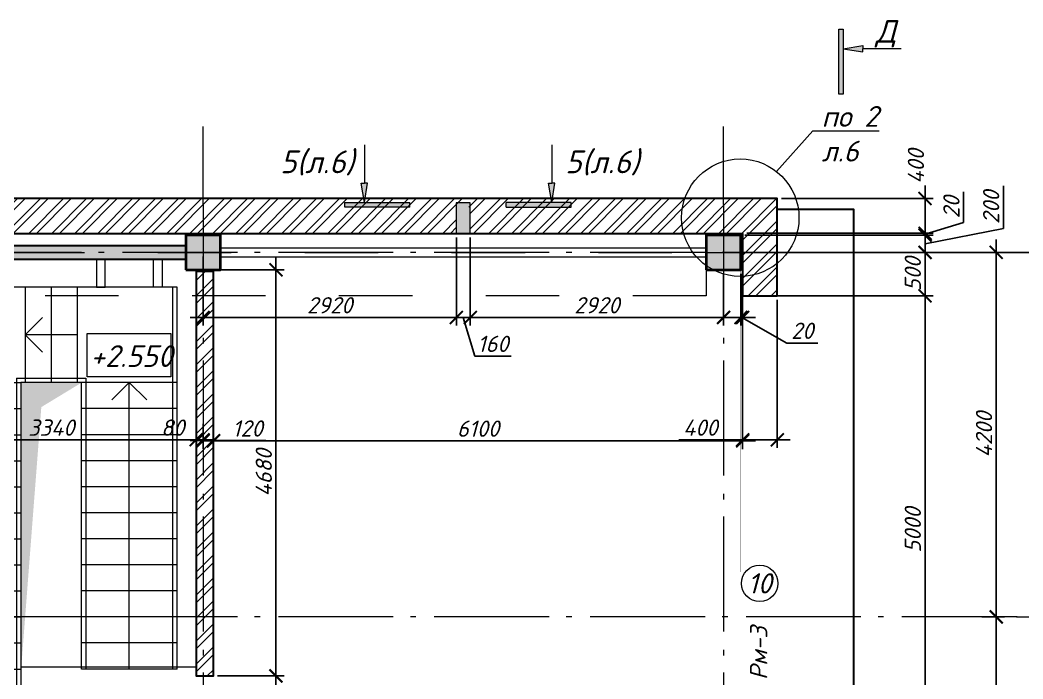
# Model space of a CAD drawing. Header units: millimetres. Extents: x -238377 to 196118, y -123284 to 30177.
# Drawn here: x -155111 to -143549, y -69725 to -62133 of the extents above; entities that cross this region are included whole.
import ezdxf
from ezdxf import colors
from ezdxf.entities.mleader import LeaderData, LeaderLine
from ezdxf.enums import TextEntityAlignment as Align
from ezdxf.math import Vec2, Vec3

# ---------------------------------------------------------------- set-up
doc = ezdxf.new("R2010")
doc.units = ezdxf.units.MM
doc.header["$MEASUREMENT"] = 0
for name, pattern in [('Double Dashed', [1797.222233, 1325, -211.666656, 63.333344, -197.222233]), ('Штриховая', [5644.444466, 2822.222233, -2822.222233]), ('штриховаяX2', [38.1, 25.4, -12.7])]:
    doc.linetypes.add(name, pattern=pattern)
doc.layers.get('0').update_dxf_attribs({"lineweight": 5})
doc.layers.add('#Hatch', color=7, linetype='Continuous', lineweight=5, true_color=0x4d4d4d)
doc.layers.add('#Каркас', color=7, linetype='Continuous', lineweight=5, true_color=0x757575)
for name, color, linetype, lineweight in [('#noPrint', 10, 'Continuous', 30), ('#Бетон', 10, 'Continuous', 15), ('#Выноски', 150, 'Continuous', 15), ('#размеры', 7, 'Continuous', 5), ('k_ Рамка', 7, 'Continuous', 50), ('колонны_Ном._пера__94', 252, 'Continuous', 13), ('колонны_Ном._пера__99', 7, 'Continuous', 40), ('лестницы_Ном._пера__96', 7, 'Continuous', 13), ('оси_Ном._пера__96', 7, 'Continuous', 5), ('текст_Ном._пера__1', 7, 'Continuous', 0), ('текст_Ном._пера__96', 7, 'Continuous', 5), ('чертеж_Ном._пера__96', 7, 'Continuous', 13)]:
    doc.layers.add(name, color=color, linetype=linetype, lineweight=lineweight)
for name, color, linetype in [('#стены внутр', 152, 'Continuous'), ('#стены наруж', 7, 'Continuous'), ('колонны', 7, 'Continuous'), ('оси', 7, 'Continuous'), ('размеры внутр', 7, 'Continuous')]:
    doc.layers.add(name, color=color, linetype=linetype)
doc.layers.get('#noPrint').off()
doc.styles.get("Standard").update_dxf_attribs({"font": 'isocpeui.ttf'})
doc.styles.add('STEP PR', font='isocpeui.ttf')
doc.styles.add('СГЕНЕРИР_СТИЛЬ_3', font='gost_2_304-81_type.ttf')
doc.dimstyles.new('SPDS', dxfattribs={"dimscale": 10, "dimtxt": 2.5, "dimasz": 2, "dimexe": 1.25, "dimexo": 0.625, "dimtad": 1, "dimdec": 0, "dimrnd": 0.001, "dimtxsty": 'STEP PR', "dimblk": 'ARCHTICK', "dimcen": 2.5, "dimdle": 2, "dimclrd": 256, "dimclre": 256, "dimclrt": 7, "dimadec": 0, "dimazin": 2, "dimtfac": 0.75, "dimtdec": 0, "dimtmove": 1, "dimatfit": 3, "dimfxl": 1, "dimtolj": 1, "dimarcsym": 1})

# ---------------------------------------------------------------- blocks, each defined once
blk = doc.blocks.new('л 4950 17+3+15')
at = {"color": 253, "true_color": 0xa3a3a3}
for points in [[(171, 5900), (270, 5900), (270, 6220), (171, 6220)], [(171, 5900), (270, 5900), (270, 6220), (171, 6220)], [(929, 5900), (830, 5900), (830, 6220), (929, 6220)], [(929, 5900), (830, 5900), (830, 6220), (929, 6220)], [(1971, 5900), (2070, 5900), (2070, 6220), (1971, 6220)], [(1971, 5900), (2070, 5900), (2070, 6220), (1971, 6220)], [(2729, 5900), (2630, 5900), (2630, 6220), (2729, 6220)], [(2729, 5900), (2630, 5900), (2630, 6220), (2729, 6220)]]:
    blk.add_lwpolyline(points, close=True, dxfattribs=at)
for points in [[(2850, 5900), (2850, 1150), (3119, 1150)], [(2850, 5900), (2850, 1150), (3145, 1150)]]:
    blk.add_lwpolyline(points, dxfattribs=at)
at = {"color": 253, "lineweight": 0, "true_color": 0xa3a3a3}
blk.add_lwpolyline([(1850, 4850), (1100, 4850), (1050, 4850), (1050, 1500)], dxfattribs=at)
blk.add_lwpolyline([(1850, 4850), (1100, 4850), (1050, 4850), (1050, 1500)], dxfattribs=at)
at = {"color": 253, "lineweight": 30, "true_color": 0xa3a3a3}
for points in [[(3120, 1200), (3120, 1200), (1800, 1200)], [(3146, 1200), (3146, 1200), (1800, 1200)]]:
    blk.add_lwpolyline(points, dxfattribs=at)
at = {"layer": 'лестницы_Ном._пера__96', "color": 253, "linetype": 'Continuous', "lineweight": 0, "true_color": 0xa3a3a3}
for p, q in [((0, 5900), (2900, 5900)), ((0, 1500), (0, 5900)), ((0, 5900), (2900, 5900)), ((0, 1500), (0, 5900)), ((50, 1500), (50, 5900)), ((50, 1500), (50, 5900)), ((1150, 5900), (1150, 4800)), ((1150, 5900), (1150, 4800)), ((1450, 5900), (1450, 4800)), ((1450, 5900), (1450, 4800)), ((1750, 5900), (1750, 4800)), ((1750, 5900), (1750, 4800)), ((2900, 5900), (2900, 1200)), ((2900, 5900), (2900, 1200)), ((1550, 5550), (1750, 5350)), ((1550, 5550), (1750, 5350)), ((1150, 5350), (1750, 5350)), ((1150, 5350), (1750, 5350)), ((1550, 5150), (1750, 5350)), ((1550, 5150), (1750, 5350)), ((0, 4800), (1100, 4800)), ((0, 4800), (1100, 4800)), ((350, 4600), (550, 4800)), ((350, 4600), (550, 4800)), ((750, 4600), (550, 4800)), ((550, 1500), (550, 4800)), ((750, 4600), (550, 4800)), ((550, 1500), (550, 4800)), ((1100, 4800), (1800, 4800)), ((1100, 1500), (1100, 4800)), ((1100, 4800), (1800, 4800)), ((1100, 1500), (1100, 4800)), ((2900, 4800), (1800, 4800)), ((2900, 4800), (1800, 4800)), ((2350, 4800), (2350, 1200)), ((2350, 4800), (2350, 1200)), ((0, 4500), (1100, 4500)), ((0, 4500), (1100, 4500)), ((2900, 4500), (1800, 4500)), ((2900, 4500), (1800, 4500)), ((0, 4200), (1100, 4200)), ((0, 4200), (1100, 4200)), ((2900, 4200), (1800, 4200)), ((2900, 4200), (1800, 4200)), ((0, 3900), (1100, 3900)), ((0, 3900), (1100, 3900)), ((2900, 3900), (1800, 3900)), ((2900, 3900), (1800, 3900)), ((0, 3600), (1100, 3600)), ((0, 3600), (1100, 3600)), ((2900, 3600), (1800, 3600)), ((2900, 3600), (1800, 3600)), ((0, 3300), (1100, 3300)), ((0, 3300), (1100, 3300)), ((2900, 3300), (1800, 3300)), ((2900, 3300), (1800, 3300)), ((0, 3000), (1100, 3000)), ((0, 3000), (1100, 3000)), ((2900, 3000), (1800, 3000)), ((2900, 3000), (1800, 3000)), ((0, 2700), (1100, 2700)), ((0, 2700), (1100, 2700)), ((2900, 2700), (1800, 2700)), ((2900, 2700), (1800, 2700)), ((0, 2400), (1100, 2400)), ((0, 2400), (1100, 2400)), ((2900, 2400), (1800, 2400)), ((2900, 2400), (1800, 2400)), ((0, 2100), (1100, 2100)), ((0, 2100), (1100, 2100)), ((2900, 2100), (1800, 2100)), ((2900, 2100), (1800, 2100)), ((0, 1800), (1100, 1800)), ((0, 1800), (1100, 1800)), ((2900, 1800), (1800, 1800)), ((2900, 1800), (1800, 1800)), ((2900, 1500), (1800, 1500)), ((2900, 1500), (1800, 1500)), ((2350, 1200), (2150, 1400)), ((2350, 1200), (2150, 1400)), ((2350, 1200), (2550, 1400)), ((2350, 1200), (2550, 1400))]:
    blk.add_line(p, q, dxfattribs=at)
at = {"layer": 'лестницы_Ном._пера__96', "color": 253, "linetype": 'Continuous', "true_color": 0xa3a3a3}
for p, q in [((1800, 4800), (1800, 1200)), ((0, 1500), (1100, 1500)), ((0, 1500), (1100, 1500)), ((2900, 1200), (1800, 1200)), ((2900, 1200), (1800, 1200))]:
    blk.add_line(p, q, dxfattribs=at)
at = {"layer": 'лестницы_Ном._пера__96', "color": 253, "linetype": 'Continuous', "lineweight": 0, "true_color": 0xa3a3a3}
blk.add_lwpolyline([(1850, 4850), (1850, 1150), (1850, 1150)], dxfattribs=at)
blk.add_lwpolyline([(1850, 4850), (1850, 1150), (1850, 1150)], dxfattribs=at)
blk = doc.blocks.new('Стандартный маркер сетки_12')
at = {"layer": 'оси_Ном._пера__96', "linetype": 'Double Dashed'}
for q in [(0, 0), (20403, 0)]:
    blk.add_line((900, 0), q, dxfattribs=at)
at = {"layer": 'оси_Ном._пера__96', "style": 'СГЕНЕРИР_СТИЛЬ_3'}
blk.add_attdef('AC_MarkerText_1', text='', height=350, rotation=90, dxfattribs=at).set_placement((21973, -209), align=Align.BOTTOM_LEFT)
blk = doc.blocks.new('Стандартный маркер сетки_13')
at = {"layer": 'оси_Ном._пера__96', "linetype": 'Double Dashed'}
blk.add_line((900, 0), (0, 0), dxfattribs=at)
at = {"layer": 'оси_Ном._пера__96', "linetype": 'Double Dashed', "lineweight": 5}
blk.add_line((900, 0), (20403, 0), dxfattribs=at)
at = {"layer": 'оси_Ном._пера__96', "style": 'СГЕНЕРИР_СТИЛЬ_3'}
blk.add_attdef('AC_MarkerText_1', text='', height=350, rotation=90, dxfattribs=at).set_placement((21973, -226), align=Align.BOTTOM_LEFT)
blk = doc.blocks.new('Стандартный маркер сетки_16')
at = {"layer": 'оси_Ном._пера__96', "linetype": 'Double Dashed'}
for q in [(0, 0), (41068, 0)]:
    blk.add_line((900, 0), q, dxfattribs=at)
blk.add_point((900, 0), dxfattribs=at)
blk.add_point((900, 0), dxfattribs=at)
at = {"layer": 'оси_Ном._пера__96', "style": 'СГЕНЕРИР_СТИЛЬ_3'}
blk.add_attdef('AC_MarkerText_1', text='', height=350, rotation=180, dxfattribs=at).set_placement((-261, 270), align=Align.BOTTOM_LEFT)
blk = doc.blocks.new('_ArchTick')
at = {"color": 0, "linetype": 'ByBlock', "const_width": 0.15}
blk.add_lwpolyline([(-0.5, -0.5), (0.5, 0.5)], dxfattribs=at)
blk = doc.blocks.new('*D43')
at = {"layer": '#размеры', "lineweight": -2, "transparency": 16777216}
for p, q in [((-143858, -69160), (-143858, -64660)), ((-144506, -64810), (-143764, -64810)), ((-144025, -69010), (-143764, -69010))]:
    blk.add_line(p, q, dxfattribs=at)
at = {"layer": 'Defpoints', "color": 0, "transparency": 16777216}
for p in [(-144553, -64810), (-143858, -64810), (-144072, -69010)]:
    blk.add_point(p, dxfattribs=at)
at = {"layer": '#размеры', "lineweight": -2, "transparency": 16777216, "xscale": 150, "yscale": 150, "zscale": 150}
for p, rotation in [((-143858, -64810), 90), ((-143858, -69010), 270)]:
    blk.add_blockref('_ArchTick', p, dxfattribs=dict(at, rotation=rotation))
at = {"layer": '#размеры', "color": 7, "transparency": 16777216, "insert": (-143998, -66910), "char_height": 187.5, "attachment_point": 5, "rotation": 90, "style": 'STEP PR'}
blk.add_mtext('\\A1;4200', dxfattribs=at)
blk = doc.blocks.new('*D45')
at = {"layer": '#размеры', "lineweight": -2, "transparency": 16777216}
for p, q in [((-143169, -79360), (-143169, -64660)), ((-145404, -64810), (-143075, -64810)), ((-143310, -79210), (-143075, -79210))]:
    blk.add_line(p, q, dxfattribs=at)
at = {"layer": 'Defpoints', "color": 0, "transparency": 16777216}
for p in [(-145451, -64810), (-143169, -64810), (-143357, -79210)]:
    blk.add_point(p, dxfattribs=at)
at = {"layer": '#размеры', "lineweight": -2, "transparency": 16777216, "xscale": 150, "yscale": 150, "zscale": 150}
for p, rotation in [((-143169, -64810), 90), ((-143169, -79210), 270)]:
    blk.add_blockref('_ArchTick', p, dxfattribs=dict(at, rotation=rotation))
at = {"layer": '#размеры', "color": 7, "transparency": 16777216, "insert": (-143324, -71996), "char_height": 187.5, "attachment_point": 5, "rotation": 90, "style": 'STEP PR'}
blk.add_mtext('\\A1;14400', dxfattribs=at)
blk = doc.blocks.new('*D47')
at = {"layer": '#размеры', "lineweight": -2, "transparency": 16777216}
for p, q in [((-152161, -70760), (-152161, -69540)), ((-152834, -69690), (-152067, -69690)), ((-152954, -70610), (-152067, -70610))]:
    blk.add_line(p, q, dxfattribs=at)
at = {"layer": 'Defpoints', "color": 0, "transparency": 16777216}
for p in [(-152881, -69690), (-152161, -69690), (-153001, -70610)]:
    blk.add_point(p, dxfattribs=at)
at = {"layer": '#размеры', "lineweight": -2, "transparency": 16777216, "xscale": 150, "yscale": 150, "zscale": 150}
for p, rotation in [((-152161, -69690), 90), ((-152161, -70610), 270)]:
    blk.add_blockref('_ArchTick', p, dxfattribs=dict(at, rotation=rotation))
at = {"layer": '#размеры', "color": 7, "transparency": 16777216, "insert": (-152301, -70191), "char_height": 187.5, "attachment_point": 5, "rotation": 90, "style": 'STEP PR'}
blk.add_mtext('\\A1;920', dxfattribs=at)
blk = doc.blocks.new('*D58')
at = {"layer": '#размеры', "lineweight": -2, "transparency": 16777216}
for p, q in [((-144678, -65460), (-144678, -64660)), ((-146954, -64810), (-144584, -64810)), ((-146580, -65310), (-144584, -65310))]:
    blk.add_line(p, q, dxfattribs=at)
at = {"layer": 'Defpoints', "color": 0, "transparency": 16777216}
for p in [(-147001, -64810), (-144678, -64810), (-146626, -65310)]:
    blk.add_point(p, dxfattribs=at)
at = {"layer": '#размеры', "lineweight": -2, "transparency": 16777216, "xscale": 150, "yscale": 150, "zscale": 150}
for p, rotation in [((-144678, -64810), 90), ((-144678, -65310), 270)]:
    blk.add_blockref('_ArchTick', p, dxfattribs=dict(at, rotation=rotation))
at = {"layer": '#размеры', "color": 7, "transparency": 16777216, "insert": (-144819, -65060), "char_height": 187.5, "attachment_point": 5, "rotation": 90, "style": 'STEP PR'}
blk.add_mtext('\\A1;500', dxfattribs=at)
blk = doc.blocks.new('*D61')
at = {"layer": '#размеры', "lineweight": -2, "transparency": 16777216}
for p, q in [((-144678, -70460), (-144678, -65160)), ((-145106, -65310), (-144584, -65310)), ((-146334, -70310), (-144584, -70310))]:
    blk.add_line(p, q, dxfattribs=at)
at = {"layer": 'Defpoints', "color": 0, "transparency": 16777216}
for p in [(-145153, -65310), (-144678, -65310), (-146381, -70310)]:
    blk.add_point(p, dxfattribs=at)
at = {"layer": '#размеры', "lineweight": -2, "transparency": 16777216, "xscale": 150, "yscale": 150, "zscale": 150}
for p, rotation in [((-144678, -65310), 90), ((-144678, -70310), 270)]:
    blk.add_blockref('_ArchTick', p, dxfattribs=dict(at, rotation=rotation))
at = {"layer": '#размеры', "color": 7, "transparency": 16777216, "insert": (-144819, -68010), "char_height": 187.5, "attachment_point": 5, "rotation": 90, "style": 'STEP PR'}
blk.add_mtext('\\A1;5000', dxfattribs=at)
blk = doc.blocks.new('Колонна_15_1', base_point=(22379, 71856))
at = {"layer": 'колонны_Ном._пера__94', "linetype": 'Continuous', "true_color": 0x7d7d7d}
blk.add_hatch(color=8, dxfattribs=at).paths.add_polyline_path([(22179, 71647), (22579, 71647), (22579, 72047), (22179, 72047)])
blk.add_hatch(color=8, dxfattribs=at).paths.add_polyline_path([(22179, 71647), (22579, 71647), (22579, 72047), (22179, 72047)])
at = {"layer": 'колонны_Ном._пера__99', "linetype": 'Continuous', "flags": 128}
blk.add_lwpolyline([(22179, 71647), (22579, 71647), (22579, 72047), (22179, 72047)], close=True, dxfattribs=at)
at = {"layer": 'колонны_Ном._пера__99', "color": 8, "linetype": 'Continuous', "true_color": 0x737373, "flags": 128}
blk.add_lwpolyline([(22179, 71647), (22579, 71647), (22579, 72047), (22179, 72047)], close=True, dxfattribs=at)
at = {"layer": 'оси_Ном._пера__96', "color": 253, "lineweight": 5, "true_color": 0x9c9c9c}
for points in [[(22379, 72047), (22379, 71647)], [(22379, 72047), (22379, 71647)], [(22179, 71847), (22579, 71847)], [(22179, 71847), (22579, 71847)]]:
    blk.add_lwpolyline(points, dxfattribs=at)
blk = doc.blocks.new('Связ001')
at = {"layer": '#Каркас', "color": 102, "linetype": 'Continuous', "lineweight": 9}
blk.add_lwpolyline([(5837, 0), (5837, 100), (0, 100), (0, 0), (5837, 0)], dxfattribs=at)
blk = doc.blocks.new('A$C6E950B50')
at = {"layer": 'колонны_Ном._пера__94', "linetype": 'Continuous', "true_color": 0x737373}
blk.add_hatch(color=8, dxfattribs=at).paths.add_polyline_path([(-669, 56), (-669, 216), (-3769, 216), (-3769, 56)])
blk.add_hatch(color=8, dxfattribs=at).paths.add_polyline_path([(-669, 56), (-669, 216), (-3769, 216), (-3769, 56)])
at = {"layer": '#стены внутр', "lineweight": 30}
blk.add_lwpolyline([(-3769, 56), (-3769, 216), (-669, 216), (-669, 56), (-3769, 56)], dxfattribs=at)
at = {"layer": '#стены внутр', "color": 8, "lineweight": 30, "true_color": 0x737373}
blk.add_lwpolyline([(-3769, 56), (-3769, 216), (-669, 216), (-669, 56), (-3769, 56)], dxfattribs=at)
blk = doc.blocks.new('*D69')
at = {"layer": '#размеры', "lineweight": -2, "transparency": 16777216}
for p, q in [((-143857, -73360), (-143857, -68860)), ((-144000, -69010), (-143763, -69010)), ((-144025, -73210), (-143763, -73210))]:
    blk.add_line(p, q, dxfattribs=at)
at = {"layer": 'Defpoints', "color": 0, "transparency": 16777216}
for p in [(-144047, -69010), (-143857, -69010), (-144071, -73210)]:
    blk.add_point(p, dxfattribs=at)
at = {"layer": '#размеры', "lineweight": -2, "transparency": 16777216, "xscale": 150, "yscale": 150, "zscale": 150}
for p, rotation in [((-143857, -69010), 90), ((-143857, -73210), 270)]:
    blk.add_blockref('_ArchTick', p, dxfattribs=dict(at, rotation=rotation))
at = {"layer": '#размеры', "color": 7, "transparency": 16777216, "insert": (-143997, -71110), "char_height": 187.5, "attachment_point": 5, "rotation": 90, "style": 'STEP PR'}
blk.add_mtext('\\A1;4200', dxfattribs=at)
blk = doc.blocks.new('*D74')
at = {"layer": '#размеры', "lineweight": -2, "transparency": 16777216}
for p, q in [((-153081, -66875), (-153081, -67063)), ((-156571, -66969), (-152931, -66969)), ((-156421, -66975), (-156421, -67063))]:
    blk.add_line(p, q, dxfattribs=at)
at = {"layer": 'Defpoints', "color": 0, "transparency": 16777216}
for p in [(-156421, -66928), (-153081, -66828), (-153081, -66969)]:
    blk.add_point(p, dxfattribs=at)
at = {"layer": '#размеры', "lineweight": -2, "transparency": 16777216, "xscale": 150, "yscale": 150, "zscale": 150, "rotation": 180}
blk.add_blockref('_ArchTick', (-156421, -66969), dxfattribs=at)
at = {"layer": '#размеры', "lineweight": -2, "transparency": 16777216, "xscale": 150, "yscale": 150, "zscale": 150}
blk.add_blockref('_ArchTick', (-153081, -66969), dxfattribs=at)
at = {"layer": '#размеры', "color": 7, "transparency": 16777216, "insert": (-154751, -66829), "char_height": 187.5, "attachment_point": 5, "style": 'STEP PR'}
blk.add_mtext('\\A1;3340', dxfattribs=at)
blk = doc.blocks.new('*D126')
at = {"layer": '#размеры', "lineweight": -2, "transparency": 16777216}
for p, q in [((-153001, -66787), (-153001, -67063)), ((-153081, -66875), (-153081, -67063)), ((-153081, -66969), (-153231, -66969)), ((-153081, -66969), (-153001, -66969)), ((-153001, -66969), (-152851, -66969))]:
    blk.add_line(p, q, dxfattribs=at)
at = {"layer": 'Defpoints', "color": 0, "transparency": 16777216}
for p in [(-153001, -66740), (-153081, -66828), (-153001, -66969)]:
    blk.add_point(p, dxfattribs=at)
at = {"layer": '#размеры', "lineweight": -2, "transparency": 16777216, "xscale": 150, "yscale": 150, "zscale": 150}
blk.add_blockref('_ArchTick', (-153081, -66969), dxfattribs=at)
at = {"layer": '#размеры', "lineweight": -2, "transparency": 16777216, "xscale": 150, "yscale": 150, "zscale": 150, "rotation": 180}
blk.add_blockref('_ArchTick', (-153001, -66969), dxfattribs=at)
at = {"layer": '#размеры', "color": 7, "transparency": 16777216, "insert": (-153351, -66829), "char_height": 187.5, "attachment_point": 5, "style": 'STEP PR'}
blk.add_mtext('\\A1;80', dxfattribs=at)
blk = doc.blocks.new('*D127')
at = {"layer": '#размеры', "lineweight": -2, "transparency": 16777216}
for p, q in [((-153001, -66787), (-153001, -67073)), ((-152881, -66797), (-152881, -67073)), ((-153151, -66979), (-152731, -66979)), ((-152279, -66979), (-152881, -66979))]:
    blk.add_line(p, q, dxfattribs=at)
at = {"layer": 'Defpoints', "color": 0, "transparency": 16777216}
for p in [(-153001, -66740), (-152881, -66750), (-152881, -66979)]:
    blk.add_point(p, dxfattribs=at)
at = {"layer": '#размеры', "lineweight": -2, "transparency": 16777216, "xscale": 150, "yscale": 150, "zscale": 150, "rotation": 180}
blk.add_blockref('_ArchTick', (-153001, -66979), dxfattribs=at)
at = {"layer": '#размеры', "lineweight": -2, "transparency": 16777216, "xscale": 150, "yscale": 150, "zscale": 150}
blk.add_blockref('_ArchTick', (-152881, -66979), dxfattribs=at)
at = {"layer": '#размеры', "color": 7, "transparency": 16777216, "insert": (-152489, -66839), "char_height": 187.5, "attachment_point": 5, "style": 'STEP PR'}
blk.add_mtext('\\A1;120', dxfattribs=at)
blk = doc.blocks.new('*D143')
at = {"layer": '#размеры', "lineweight": -2, "transparency": 16777216}
for p, q in [((-143775, -64536), (-143775, -64044)), ((-144678, -64960), (-144678, -64460)), ((-146754, -64610), (-144584, -64610)), ((-144678, -64710), (-143775, -64536)), ((-146954, -64810), (-144584, -64810))]:
    blk.add_line(p, q, dxfattribs=at)
at = {"layer": 'Defpoints', "color": 0, "transparency": 16777216}
for p in [(-146801, -64610), (-144678, -64610), (-147001, -64810)]:
    blk.add_point(p, dxfattribs=at)
at = {"layer": '#размеры', "lineweight": -2, "transparency": 16777216, "xscale": 150, "yscale": 150, "zscale": 150}
for p, rotation in [((-144678, -64610), 90), ((-144678, -64810), 270)]:
    blk.add_blockref('_ArchTick', p, dxfattribs=dict(at, rotation=rotation))
at = {"layer": '#размеры', "color": 7, "transparency": 16777216, "insert": (-143916, -64290), "char_height": 187.5, "attachment_point": 5, "rotation": 90, "style": 'STEP PR'}
blk.add_mtext('\\A1;200', dxfattribs=at)
blk = doc.blocks.new('*D144')
at = {"layer": '#размеры', "lineweight": -2, "transparency": 16777216}
for p, q in [((-144233, -64467), (-144233, -64111)), ((-144678, -64590), (-144678, -64440)), ((-144678, -64600), (-144233, -64467)), ((-146754, -64610), (-144584, -64610)), ((-146734, -64590), (-144584, -64590)), ((-144678, -64610), (-144678, -64590)), ((-144678, -64610), (-144678, -64590)), ((-144678, -64610), (-144678, -64760))]:
    blk.add_line(p, q, dxfattribs=at)
at = {"layer": 'Defpoints', "color": 0, "transparency": 16777216}
for p in [(-146801, -64610), (-146781, -64590), (-144678, -64590)]:
    blk.add_point(p, dxfattribs=at)
at = {"layer": '#размеры', "lineweight": -2, "transparency": 16777216, "xscale": 150, "yscale": 150, "zscale": 150}
for p, rotation in [((-144678, -64590), 270), ((-144678, -64610), 90)]:
    blk.add_blockref('_ArchTick', p, dxfattribs=dict(at, rotation=rotation))
at = {"layer": '#размеры', "color": 7, "transparency": 16777216, "insert": (-144374, -64289), "char_height": 187.5, "attachment_point": 5, "rotation": 90, "style": 'STEP PR'}
blk.add_mtext('\\A1;20', dxfattribs=at)
blk = doc.blocks.new('*D145')
at = {"layer": '#размеры', "lineweight": -2, "transparency": 16777216}
for p, q in [((-144678, -64740), (-144678, -64040)), ((-146334, -64190), (-144584, -64190)), ((-146734, -64590), (-144584, -64590))]:
    blk.add_line(p, q, dxfattribs=at)
at = {"layer": 'Defpoints', "color": 0, "transparency": 16777216}
for p in [(-146381, -64190), (-144678, -64190), (-146781, -64590)]:
    blk.add_point(p, dxfattribs=at)
at = {"layer": '#размеры', "lineweight": -2, "transparency": 16777216, "xscale": 150, "yscale": 150, "zscale": 150}
for p, rotation in [((-144678, -64190), 90), ((-144678, -64590), 270)]:
    blk.add_blockref('_ArchTick', p, dxfattribs=dict(at, rotation=rotation))
at = {"layer": '#размеры', "color": 7, "transparency": 16777216, "insert": (-144783, -63820), "char_height": 187.5, "attachment_point": 5, "rotation": 90, "style": 'STEP PR'}
blk.add_mtext('\\A1;400', dxfattribs=at)
blk = doc.blocks.new('*D146')
at = {"layer": '#размеры', "lineweight": -2, "transparency": 16777216}
for p, q in [((-146781, -65357), (-146781, -67076)), ((-152881, -66797), (-152881, -67076)), ((-153031, -66982), (-146631, -66982))]:
    blk.add_line(p, q, dxfattribs=at)
at = {"layer": 'Defpoints', "color": 0, "transparency": 16777216}
for p in [(-146781, -65310), (-152881, -66750), (-146781, -66982)]:
    blk.add_point(p, dxfattribs=at)
at = {"layer": '#размеры', "lineweight": -2, "transparency": 16777216, "xscale": 150, "yscale": 150, "zscale": 150, "rotation": 180}
blk.add_blockref('_ArchTick', (-152881, -66982), dxfattribs=at)
at = {"layer": '#размеры', "lineweight": -2, "transparency": 16777216, "xscale": 150, "yscale": 150, "zscale": 150}
blk.add_blockref('_ArchTick', (-146781, -66982), dxfattribs=at)
at = {"layer": '#размеры', "color": 7, "transparency": 16777216, "insert": (-149831, -66841), "char_height": 187.5, "attachment_point": 5, "style": 'STEP PR'}
blk.add_mtext('\\A1;6100', dxfattribs=at)
blk = doc.blocks.new('*D148')
at = {"layer": '#размеры', "lineweight": -2, "transparency": 16777216}
for p, q in [((-146801, -65057), (-146801, -65654)), ((-146781, -65057), (-146781, -65654)), ((-146801, -65560), (-146951, -65560)), ((-146801, -65560), (-146781, -65560)), ((-146801, -65560), (-146781, -65560)), ((-146791, -65560), (-146271, -65854)), ((-146781, -65560), (-146631, -65560)), ((-146271, -65854), (-145915, -65854))]:
    blk.add_line(p, q, dxfattribs=at)
at = {"layer": 'Defpoints', "color": 0, "transparency": 16777216}
for p in [(-146801, -65010), (-146781, -65010), (-146781, -65560)]:
    blk.add_point(p, dxfattribs=at)
at = {"layer": '#размеры', "lineweight": -2, "transparency": 16777216, "xscale": 150, "yscale": 150, "zscale": 150}
blk.add_blockref('_ArchTick', (-146801, -65560), dxfattribs=at)
at = {"layer": '#размеры', "lineweight": -2, "transparency": 16777216, "xscale": 150, "yscale": 150, "zscale": 150, "rotation": 180}
blk.add_blockref('_ArchTick', (-146781, -65560), dxfattribs=at)
at = {"layer": '#размеры', "color": 7, "transparency": 16777216, "insert": (-146093, -65713), "char_height": 187.5, "attachment_point": 5, "style": 'STEP PR'}
blk.add_mtext('\\A1;20', dxfattribs=at)
blk = doc.blocks.new('*D149')
at = {"layer": '#размеры', "lineweight": -2, "transparency": 16777216}
for p, q in [((-146781, -65057), (-146781, -67063)), ((-146381, -65357), (-146381, -67063)), ((-147518, -66969), (-146781, -66969)), ((-146931, -66969), (-146231, -66969))]:
    blk.add_line(p, q, dxfattribs=at)
at = {"layer": 'Defpoints', "color": 0, "transparency": 16777216}
for p in [(-146781, -65010), (-146381, -65310), (-146381, -66969)]:
    blk.add_point(p, dxfattribs=at)
at = {"layer": '#размеры', "lineweight": -2, "transparency": 16777216, "xscale": 150, "yscale": 150, "zscale": 150, "rotation": 180}
blk.add_blockref('_ArchTick', (-146781, -66969), dxfattribs=at)
at = {"layer": '#размеры', "lineweight": -2, "transparency": 16777216, "xscale": 150, "yscale": 150, "zscale": 150}
blk.add_blockref('_ArchTick', (-146381, -66969), dxfattribs=at)
at = {"layer": '#размеры', "color": 7, "transparency": 16777216, "insert": (-147268, -66829), "char_height": 187.5, "attachment_point": 5, "style": 'STEP PR'}
blk.add_mtext('\\A1;400', dxfattribs=at)
blk = doc.blocks.new('*D153')
at = {"layer": '#размеры', "lineweight": -2, "transparency": 16777216}
for p, q in [((-152161, -69840), (-152161, -64860)), ((-152834, -65010), (-152067, -65010)), ((-152834, -69690), (-152067, -69690))]:
    blk.add_line(p, q, dxfattribs=at)
at = {"layer": 'Defpoints', "color": 0, "transparency": 16777216}
for p in [(-152881, -65010), (-152161, -65010), (-152881, -69690)]:
    blk.add_point(p, dxfattribs=at)
at = {"layer": '#размеры', "lineweight": -2, "transparency": 16777216, "xscale": 150, "yscale": 150, "zscale": 150}
for p, rotation in [((-152161, -65010), 90), ((-152161, -69690), 270)]:
    blk.add_blockref('_ArchTick', p, dxfattribs=dict(at, rotation=rotation))
at = {"layer": '#размеры', "color": 7, "transparency": 16777216, "insert": (-152301, -67350), "char_height": 187.5, "attachment_point": 5, "rotation": 90, "style": 'STEP PR'}
blk.add_mtext('\\A1;4680', dxfattribs=at)
blk = doc.blocks.new('сердечник160х300')
at = {"layer": '#Hatch', "true_color": 0xa6a6a6}
h = blk.add_hatch(color=253, dxfattribs=at)
h.dxf.hatch_style = 1
h.paths.add_polyline_path([(80, 150), (-80, 150), (-80, -198), (80, -198)])
at = {"layer": '#Бетон'}
blk.add_lwpolyline([(80, -200), (80, 150), (-80, 150), (-80, -200)], close=True, dxfattribs=at)
blk = doc.blocks.new('*D238')
at = {"layer": '#размеры', "lineweight": -2, "transparency": 16777216}
for p, q in [((-150081, -64637), (-150081, -65654)), ((-153001, -64857), (-153001, -65654)), ((-153151, -65560), (-149931, -65560))]:
    blk.add_line(p, q, dxfattribs=at)
at = {"layer": 'Defpoints', "color": 0, "transparency": 16777216}
for p in [(-150081, -64590), (-153001, -64810), (-150081, -65560)]:
    blk.add_point(p, dxfattribs=at)
at = {"layer": '#размеры', "lineweight": -2, "transparency": 16777216, "xscale": 150, "yscale": 150, "zscale": 150, "rotation": 180}
blk.add_blockref('_ArchTick', (-153001, -65560), dxfattribs=at)
at = {"layer": '#размеры', "lineweight": -2, "transparency": 16777216, "xscale": 150, "yscale": 150, "zscale": 150}
blk.add_blockref('_ArchTick', (-150081, -65560), dxfattribs=at)
at = {"layer": '#размеры', "color": 7, "transparency": 16777216, "insert": (-151541, -65419), "char_height": 187.5, "attachment_point": 5, "style": 'STEP PR'}
blk.add_mtext('\\A1;2920', dxfattribs=at)
blk = doc.blocks.new('*D239')
at = {"layer": '#размеры', "lineweight": -2, "transparency": 16777216}
for p, q in [((-150081, -64637), (-150081, -65654)), ((-149921, -64637), (-149921, -65654)), ((-150231, -65560), (-149771, -65560)), ((-150001, -65560), (-149868, -66005)), ((-149868, -66005), (-149449, -66005))]:
    blk.add_line(p, q, dxfattribs=at)
at = {"layer": 'Defpoints', "color": 0, "transparency": 16777216}
for p in [(-150081, -64590), (-149921, -64590), (-149921, -65560)]:
    blk.add_point(p, dxfattribs=at)
at = {"layer": '#размеры', "lineweight": -2, "transparency": 16777216, "xscale": 150, "yscale": 150, "zscale": 150, "rotation": 180}
blk.add_blockref('_ArchTick', (-150081, -65560), dxfattribs=at)
at = {"layer": '#размеры', "lineweight": -2, "transparency": 16777216, "xscale": 150, "yscale": 150, "zscale": 150}
blk.add_blockref('_ArchTick', (-149921, -65560), dxfattribs=at)
at = {"layer": '#размеры', "color": 7, "transparency": 16777216, "insert": (-149659, -65864), "char_height": 187.5, "attachment_point": 5, "style": 'STEP PR'}
blk.add_mtext('\\A1;160', dxfattribs=at)
blk = doc.blocks.new('*D240')
at = {"layer": '#размеры', "lineweight": -2, "transparency": 16777216}
for p, q in [((-149921, -64637), (-149921, -65654)), ((-147001, -65057), (-147001, -65654)), ((-150071, -65560), (-146851, -65560))]:
    blk.add_line(p, q, dxfattribs=at)
at = {"layer": 'Defpoints', "color": 0, "transparency": 16777216}
for p in [(-149921, -64590), (-147001, -65010), (-147001, -65560)]:
    blk.add_point(p, dxfattribs=at)
at = {"layer": '#размеры', "lineweight": -2, "transparency": 16777216, "xscale": 150, "yscale": 150, "zscale": 150, "rotation": 180}
blk.add_blockref('_ArchTick', (-149921, -65560), dxfattribs=at)
at = {"layer": '#размеры', "lineweight": -2, "transparency": 16777216, "xscale": 150, "yscale": 150, "zscale": 150}
blk.add_blockref('_ArchTick', (-147001, -65560), dxfattribs=at)
at = {"layer": '#размеры', "color": 7, "transparency": 16777216, "insert": (-148461, -65419), "char_height": 187.5, "attachment_point": 5, "style": 'STEP PR'}
blk.add_mtext('\\A1;2920', dxfattribs=at)
blk = doc.blocks.new('*U225')
at = {"color": 0, "linetype": 'ByBlock', "lineweight": -2}
blk.add_circle((0, 0), 6, dxfattribs=at)
blk.add_attdef('Узел', text='', height=4, dxfattribs=at).set_placement((0, 0), align=Align.MIDDLE_CENTER)
blk = doc.blocks.new('*U266')
at = {"ltscale": 100}
h = blk.add_hatch(color=256, dxfattribs=at)
h.dxf.hatch_style = 1
h.paths.add_polyline_path([(-85, 1070), (-35, 1070), (15, 1070), (-35, 770)])
h = blk.add_hatch(color=256, dxfattribs=at)
h.dxf.hatch_style = 1
h.paths.add_polyline_path([(665, 700), (665, 770), (-335, 770), (-335, 700)])
at = {"linetype": 'Continuous', "ltscale": 100}
for p, q in [((-85, 1070), (-35, 1070)), ((-35, 770), (-85, 1070)), ((-35, 770), (15, 1070)), ((15, 1070), (-35, 1070)), ((-335, 700), (-335, 770)), ((-335, 770), (665, 770)), ((665, 700), (-335, 700))]:
    blk.add_line(p, q, dxfattribs=at)
at = {"linetype": 'Continuous', "ltscale": 100, "extrusion": (-1, -1e-16, 0), "elevation": 35}
blk.add_lwpolyline([(-1660, 0), (-1070, 0)], dxfattribs=at)
at = {"linetype": 'Continuous', "ltscale": 100}
blk.add_lwpolyline([(665, 700), (665, 770)], dxfattribs=at)
at = {"ltscale": 100, "style": 'STEP PR'}
blk.add_attdef('Nh', text='', height=350, dxfattribs=at).set_placement((-192, 1222), align=Align.RIGHT)
blk = doc.blocks.new('*U392')
at = {"ltscale": 100}
h = blk.add_hatch(color=256, dxfattribs=at)
h.dxf.hatch_style = 1
h.paths.add_polyline_path([(1415, 1070), (1365, 1070), (1315, 1070), (1365, 770)])
h = blk.add_hatch(color=256, dxfattribs=at)
h.dxf.hatch_style = 1
h.paths.add_polyline_path([(1665, 700), (1665, 770), (665, 770), (665, 700)])
at = {"linetype": 'Continuous', "ltscale": 100}
for p, q in [((1365, 770), (1315, 1070)), ((1315, 1070), (1365, 1070)), ((1415, 1070), (1365, 1070)), ((1365, 770), (1415, 1070)), ((1665, 770), (665, 770)), ((665, 700), (1665, 700)), ((1665, 700), (1665, 770))]:
    blk.add_line(p, q, dxfattribs=at)
at = {"linetype": 'Continuous', "ltscale": 100, "extrusion": (1, -1e-16, 0), "elevation": 1365}
blk.add_lwpolyline([(1660, 0), (1070, 0)], dxfattribs=at)
at = {"linetype": 'Continuous', "ltscale": 100}
blk.add_lwpolyline([(665, 700), (665, 770)], dxfattribs=at)
at = {"ltscale": 100, "style": 'STEP PR'}
blk.add_attdef('Nh', text='', height=350, dxfattribs=at).set_placement((1799, 1222), align=Align.RIGHT)
blk = doc.blocks.new('_None')
blk = doc.blocks.new('*U251')
at = {"linetype": 'ByBlock', "ltscale": 100}
h = blk.add_hatch(color=256, dxfattribs=at)
h.dxf.hatch_style = 1
h.paths.add_polyline_path([(35, 1000), (-35, 1000), (-35, 0), (35, 0)])
h = blk.add_hatch(color=256, dxfattribs=at)
h.dxf.hatch_style = 1
h.paths.add_polyline_path([(335, 750), (335, 700), (335, 650), (35, 700)])
for p, q in [((-35, 1000), (35, 1000)), ((-35, 0), (-35, 1000)), ((35, 1000), (35, 0)), ((35, 700), (335, 750)), ((35, 700), (335, 650)), ((335, 750), (335, 700)), ((335, 650), (335, 700)), ((35, 0), (-35, 0))]:
    blk.add_line(p, q, dxfattribs=at)
at = {"linetype": 'ByBlock', "ltscale": 100, "extrusion": (0, 1, 0), "elevation": 700}
blk.add_lwpolyline([(-925, 0), (-335, 0)], dxfattribs=at)
at = {"ltscale": 100, "style": 'STEP PR'}
blk.add_attdef('Nv', text='', height=350, dxfattribs=at).set_placement((781, 790), align=Align.RIGHT)

msp = doc.modelspace()

# ---------------------------------------------------------------- hatches: boundary and pattern name
at = {"layer": '#Hatch'}
h = msp.add_hatch(dxfattribs=at)
h.set_pattern_fill('ANSI32', color=256, scale=500)
h.paths.add_polyline_path([(-146380.9, -64190.4), (-147001.2, -64190.4), (-147001.2, -64259), (-147001.2, -64590.4), (-146780.9, -64590.4), (-146780.9, -64810.4), (-146380.9, -64810.4)])
h.paths.add_polyline_path([(-146380.9, -64810.4), (-146780.9, -64810.4), (-146780.9, -65310.4), (-146380.9, -65310.4)])
h.paths.add_polyline_path([(-177581.5, -64590.4), (-177581.5, -64290.4), (-177421.5, -64290.4), (-177421.5, -64590.4), (-171581.5, -64590.4), (-171581.5, -64290.4), (-171421.5, -64290.4), (-171421.5, -64590.4), (-165581.5, -64590.4), (-165581.5, -64290.4), (-165421.5, -64290.4), (-165421.5, -64590.4), (-159581.5, -64590.4), (-159581.5, -64290.4), (-159421.5, -64290.4), (-159421.5, -64590.4), (-150081.5, -64590.4), (-150081.5, -64290.4), (-149921.5, -64290.4), (-149921.5, -64590.4), (-147001.2, -64590.4), (-147001.2, -64259), (-147001.2, -64190.4), (-184301.2, -64190.4), (-184301.2, -64590.4), (-180700.9, -64590.4)])
h = msp.add_hatch(dxfattribs=at)
h.set_pattern_fill('ANSI32', color=256, scale=500)
h.paths.add_polyline_path([(-152881.2, -65030.4), (-153001.2, -65030.4), (-153001.2, -69010.4), (-152880.9, -69010.4)])
h.paths.add_polyline_path([(-152880.9, -69010.4), (-153001.2, -69010.4), (-153001.2, -69690.4), (-152880.8, -69690.4)])
h.paths.add_polyline_path([(-153001.2, -69010.4), (-153081, -69010.4), (-153080.9, -69690.4), (-153001.2, -69690.4)])
h.paths.add_polyline_path([(-153081, -69010.4), (-153001.2, -69010.4), (-153001.2, -65030.4), (-153081.2, -65030.4)])
at = {"layer": 'размеры внутр', "true_color": 0xd3d2db}
h = msp.add_hatch(color=254, dxfattribs=at)
h.dxf.hatch_style = 1
h.paths.add_polyline_path([(-154401.2, -66310.4), (-155101.2, -66310.4), (-155101.2, -69596.4), (-155097.3, -69596.4), (-154866, -66592.5)])

# ---------------------------------------------------------------- linework, layer by layer
at = {"layer": '#Выноски'}
msp.add_circle((-146808, -64410.1), 676.6, dxfattribs=at)
at = {"layer": '#стены внутр', "lineweight": 30}
msp.add_lwpolyline([(-152881.2, -65030.4), (-153081.2, -65030.4), (-153080.9, -69690.4), (-152880.8, -69690.4)], close=True, dxfattribs=at)
at = {"layer": '#стены наруж', "lineweight": 30}
for points in [[(-180700.9, -64590.4), (-146780.9, -64590.4), (-146780.9, -65310.4), (-146380.9, -65310.4), (-146380.9, -64190.4), (-184301.2, -64190.4), (-184301.2, -64590.4), (-180700.9, -64590.4)], [(-146380.9, -64310.4), (-145501.2, -64310.4), (-145501.2, -71210.4), (-146380.9, -71210.4)]]:
    msp.add_lwpolyline(points, dxfattribs=at)
at = {"layer": 'Defpoints', "color": 4, "linetype": 'Штриховая', "lineweight": 5, "ltscale": 0.3}
msp.add_lwpolyline([(-184002.2, -64810.4), (-147201.8, -64810.4), (-147201.8, -65310.6), (-184002.2, -65310.6)], close=True, dxfattribs=at)
at = {"layer": 'Defpoints', "color": 8, "linetype": 'штриховаяX2', "lineweight": 5, "ltscale": 5, "true_color": 0x737373, "const_width": 0.5}
msp.add_lwpolyline([(-146801.3, -70610.4), (-147201.6, -70610.4), (-147201.8, -65010.4), (-146801.5, -65010.4)], close=True, dxfattribs=at)
at = {"layer": 'оси_Ном._пера__96', "linetype": 'Double Dashed'}
for q in [(-216265.2, -64810.4), (-142719.1, -64810.4)]:
    msp.add_line((-143619.1, -64810.4), q, dxfattribs=at)
msp.add_point((-143619.1, -64810.4), dxfattribs=at)
msp.add_point((-143619.1, -64810.4), dxfattribs=at)
at = {"layer": 'текст_Ном._пера__96', "linetype": 'Continuous', "lineweight": 0, "flags": 128}
msp.add_lwpolyline([(-154335.4, -65745.4), (-153374, -65745.4), (-153374, -66243.7), (-154335.4, -66243.7)], close=True, dxfattribs=at)
at = {"layer": 'чертеж_Ном._пера__96'}
msp.add_lwpolyline([(-153080.9, -69590.4), (-155101.2, -69590.4), (-155101.2, -69910.4), (-156421, -69910.4)], dxfattribs=at)

# ---------------------------------------------------------------- block references
at = {"layer": '#noPrint', "color": 10, "lineweight": 53}
msp.add_blockref('Колонна_15_1', (-153001.5, -64801.5), dxfattribs=at)
at = {"layer": '#Выноски'}
ref = msp.add_blockref('*U251', (-145647.5, -62987.4), dxfattribs=dict(at, xscale=0.75, yscale=0.75, zscale=0.75))
ref.add_attrib('Nv', 'Д', dxfattribs={"layer": '0', "ltscale": 100, "height": 262.5, "style": 'STEP PR'}).set_placement((-145011.7, -62394.9), align=Align.RIGHT)
at = {"layer": '#Выноски', "xscale": 0.75, "yscale": 0.75, "zscale": 0.75}
msp.add_blockref('*U266', (-151115.2, -64814), dxfattribs=at).add_auto_attribs({'Nh': '5(л.6)'})
at = {"layer": '#Выноски'}
ref = msp.add_blockref('*U392', (-150005.5, -64814), dxfattribs=dict(at, xscale=0.75, yscale=0.75, zscale=0.75))
ref.add_attrib('Nh', '5(л.6)', dxfattribs={"layer": '0', "ltscale": 100, "height": 262.5, "style": 'STEP PR'}).set_placement((-147972.6, -63897.6), align=Align.RIGHT)
at = {"layer": '#Каркас', "color": 0, "linetype": 'Continuous', "xscale": 0.9584354169361496, "zscale": 1000}
msp.add_blockref('Связ001', (-152795.7, -64860.4), dxfattribs=at)
at = {"layer": '#размеры'}
msp.add_blockref('сердечник160х300', (-150001.5, -64390.4), dxfattribs=at)
ref = msp.add_blockref('*U225', (-146584.3, -68623.5), dxfattribs=dict(at, xscale=35, yscale=35, zscale=35))
ref.add_attrib('Узел', '10', dxfattribs={"layer": '0', "color": 0, "linetype": 'ByBlock', "lineweight": -2, "height": 233.33}).set_placement((-146584.3, -68623.5), align=Align.MIDDLE_CENTER)
at = {"layer": '#стены наруж'}
msp.add_blockref('A$C6E950B50', (-152532.3, -64946.3), dxfattribs=at)
at = {"layer": 'колонны'}
msp.add_blockref('Колонна_15_1', (-147000.9, -64801.5), dxfattribs=at)
at = {"layer": 'лестницы_Ном._пера__96', "linetype": 'Continuous', "lineweight": 0, "xscale": -1, "zscale": 1000}
msp.add_blockref('л 4950 17+3+15', (-153301.2, -71110.4), dxfattribs=at)
at = {"layer": 'оси', "color": 251, "linetype": 'Continuous', "lineweight": 13, "zscale": 1000}
for name, p, rotation in [('Стандартный маркер сетки_12', (-153001.2, -63359), 270), ('Стандартный маркер сетки_13', (-147001.2, -63359), 270), ('Стандартный маркер сетки_16', (-142719.1, -69010.4), 180)]:
    msp.add_blockref(name, p, dxfattribs=dict(at, rotation=rotation))

# ---------------------------------------------------------------- texts
at = {"layer": 'k_ Рамка', "color": 7, "style": 'STEP PR'}
msp.add_text('Рм-3', height=200, rotation=90, dxfattribs=at).set_placement((-146496.2, -69737.2))
at = {"layer": 'текст_Ном._пера__1', "linetype": 'Continuous', "insert": (-154301.6, -66129.7), "char_height": 250, "attachment_point": 7, "style": 'STEP PR'}
msp.add_mtext('+2.550', dxfattribs=at)

# ---------------------------------------------------------------- dimensions: what is measured, and where the dimension line sits
at = {"layer": '#размеры'}
for base, p1, p2, picture, middle in [((-144678.2, -64190.4), (-146780.9, -64590.4), (-146380.9, -64190.4), '*D145', (-144642.1, -63819.8)), ((-144678.2, -64610.4), (-147001.2, -64810.4), (-146800.9, -64610.4), '*D143', (-143775.2, -64489.4)), ((-144678.2, -64810.4), (-146626.4, -65310.4), (-147001.2, -64810.4), '*D58', (-144678.2, -65060.4)), ((-143169.1, -64810.4), (-143356.8, -79210.4), (-145451, -64810.4), '*D45', (-143183.3, -71996.1)), ((-143857.6, -64810.4), (-144072.2, -69010.4), (-144552.5, -64810.4), '*D43', (-143857.6, -66910.4)), ((-144678.2, -65310.4), (-146380.9, -70310.4), (-145153.4, -65310.4), '*D61', (-144678.2, -68010.4)), ((-143856.9, -69010.4), (-144071.5, -73210.4), (-144046.8, -69010.4), '*D69', (-143856.9, -71110.4)), ((-152160.6, -69690.4), (-153001.2, -70610.4), (-152880.8, -69690.4), '*D47', (-152160.6, -70191.1))]:
    dim = msp.add_linear_dim(base=base, p1=p1, p2=p2, angle=90, dimstyle='SPDS', override={"dimscale": 75, "dimtxsty": 'STEP PR'}, dxfattribs=at)
    dim.commit()
    dim.dimension.update_dxf_attribs({"geometry": picture, "text_midpoint": middle, "dimtype": 160})
for base, p1, p2, picture, middle in [((-144678.2, -64590.4), (-146800.9, -64610.4), (-146780.9, -64590.4), '*D144', (-144373.5, -64419.9)), ((-152160.6, -65010.4), (-152880.8, -69690.4), (-152881.2, -65010.4), '*D153', (-152301.2, -67350.4))]:
    dim = msp.add_linear_dim(base=base, p1=p1, p2=p2, angle=90, dimstyle='SPDS', override={"dimscale": 75, "dimtxsty": 'STEP PR'}, dxfattribs=at)
    dim.commit()
    dim.dimension.update_dxf_attribs({"geometry": picture, "text_midpoint": middle})
for base, p1, p2, picture, middle in [((-150081.5, -65559.8), (-153001.5, -64810.4), (-150081.5, -64590.4), '*D238', (-151541.5, -65419.2)), ((-149921.5, -65559.8), (-150081.5, -64590.4), (-149921.5, -64590.4), '*D239', (-149821, -65864.5)), ((-147001.2, -65559.8), (-149921.5, -64590.4), (-147001.2, -65010.4), '*D240', (-148461.3, -65419.2)), ((-146780.9, -66981.9), (-152881, -66750.1), (-146780.9, -65310.4), '*D146', (-149831, -66841.3)), ((-153081.1, -66969.3), (-156421.2, -66928.1), (-153081.1, -66828), '*D74', (-154751.1, -66828.7))]:
    dim = msp.add_linear_dim(base=base, p1=p1, p2=p2, dimstyle='SPDS', override={"dimscale": 75, "dimtxsty": 'STEP PR'}, dxfattribs=at)
    dim.commit()
    dim.dimension.update_dxf_attribs({"geometry": picture, "text_midpoint": middle})
for base, p1, p2, picture, middle in [((-146380.9, -66969.3), (-146780.9, -65010.4), (-146380.9, -65310.4), '*D149', (-147267.7, -66969.3)), ((-146780.9, -65560.4), (-146800.9, -65010.4), (-146780.9, -65010.4), '*D148', (-146224.1, -65853.8)), ((-153001.2, -66969.3), (-153081.1, -66828), (-153001.2, -66740.2), '*D126', (-153351.2, -66969.3)), ((-152881, -66979.3), (-153001.2, -66740.2), (-152881, -66750.1), '*D127', (-152488.7, -67012.4))]:
    dim = msp.add_linear_dim(base=base, p1=p1, p2=p2, dimstyle='SPDS', override={"dimscale": 75, "dimtxsty": 'STEP PR'}, dxfattribs=at)
    dim.commit()
    dim.dimension.update_dxf_attribs({"geometry": picture, "text_midpoint": middle, "dimtype": 160})

# ---------------------------------------------------------------- leaders
at = {"layer": '#Выноски'}
ml = msp.add_multileader_mtext('Standard', dxfattribs=at)
ml.set_content('\\A1;по 2\\Pл.6', color=256, style='STEP PR')
ml.set_leader_properties(color=256, linetype='ByLayer', lineweight=-1)
ml.set_arrow_properties(name='NONE')
ml.build(insert=Vec2(0, 0))
ml.multileader.update_dxf_attribs({"text_left_attachment_type": 6, "text_right_attachment_type": 6, "dogleg_length": 0, "arrow_head_size": 240})
ctx = ml.context
ctx.base_point, ctx.char_height, ctx.arrow_head_size, ctx.landing_gap_size, ctx.plane_origin = Vec3(-145970.8, -63410.8), 240, 240, 100, Vec3(-142222.7, -77564.9)
ctx.left_attachment, ctx.right_attachment = 6, 6
notes = []
notes.append((ctx, [(0, (1, 1, 0), (-145970.8, -63410.8), (1, 0), 0, [(0, [(-146392.2, -63876.3)], 0, [])])]))
ctx.mtext.insert, ctx.mtext.rotation, ctx.mtext.width, ctx.mtext.defined_height, ctx.mtext.flow_direction = Vec3(-145870.8, -63122.8), 6.2831853, 767.232, 139, 5
for ctx, leaders in notes:
    for number, flags, end, landing, length, lines in leaders:
        leader = LeaderData()
        leader.index, (leader.has_last_leader_line, leader.has_dogleg_vector, leader.attachment_direction) = number, flags
        leader.last_leader_point, leader.dogleg_vector, leader.dogleg_length = Vec3(end), Vec3(landing), length
        for number, points, colour, breaks in lines:
            line = LeaderLine()
            line.index, line.vertices, line.color, line.breaks = number, Vec3.list(points), colors.encode_raw_color(colour), breaks
            leader.lines.append(line)
        ctx.leaders.append(leader)

doc.saveas('drawing.dxf')
